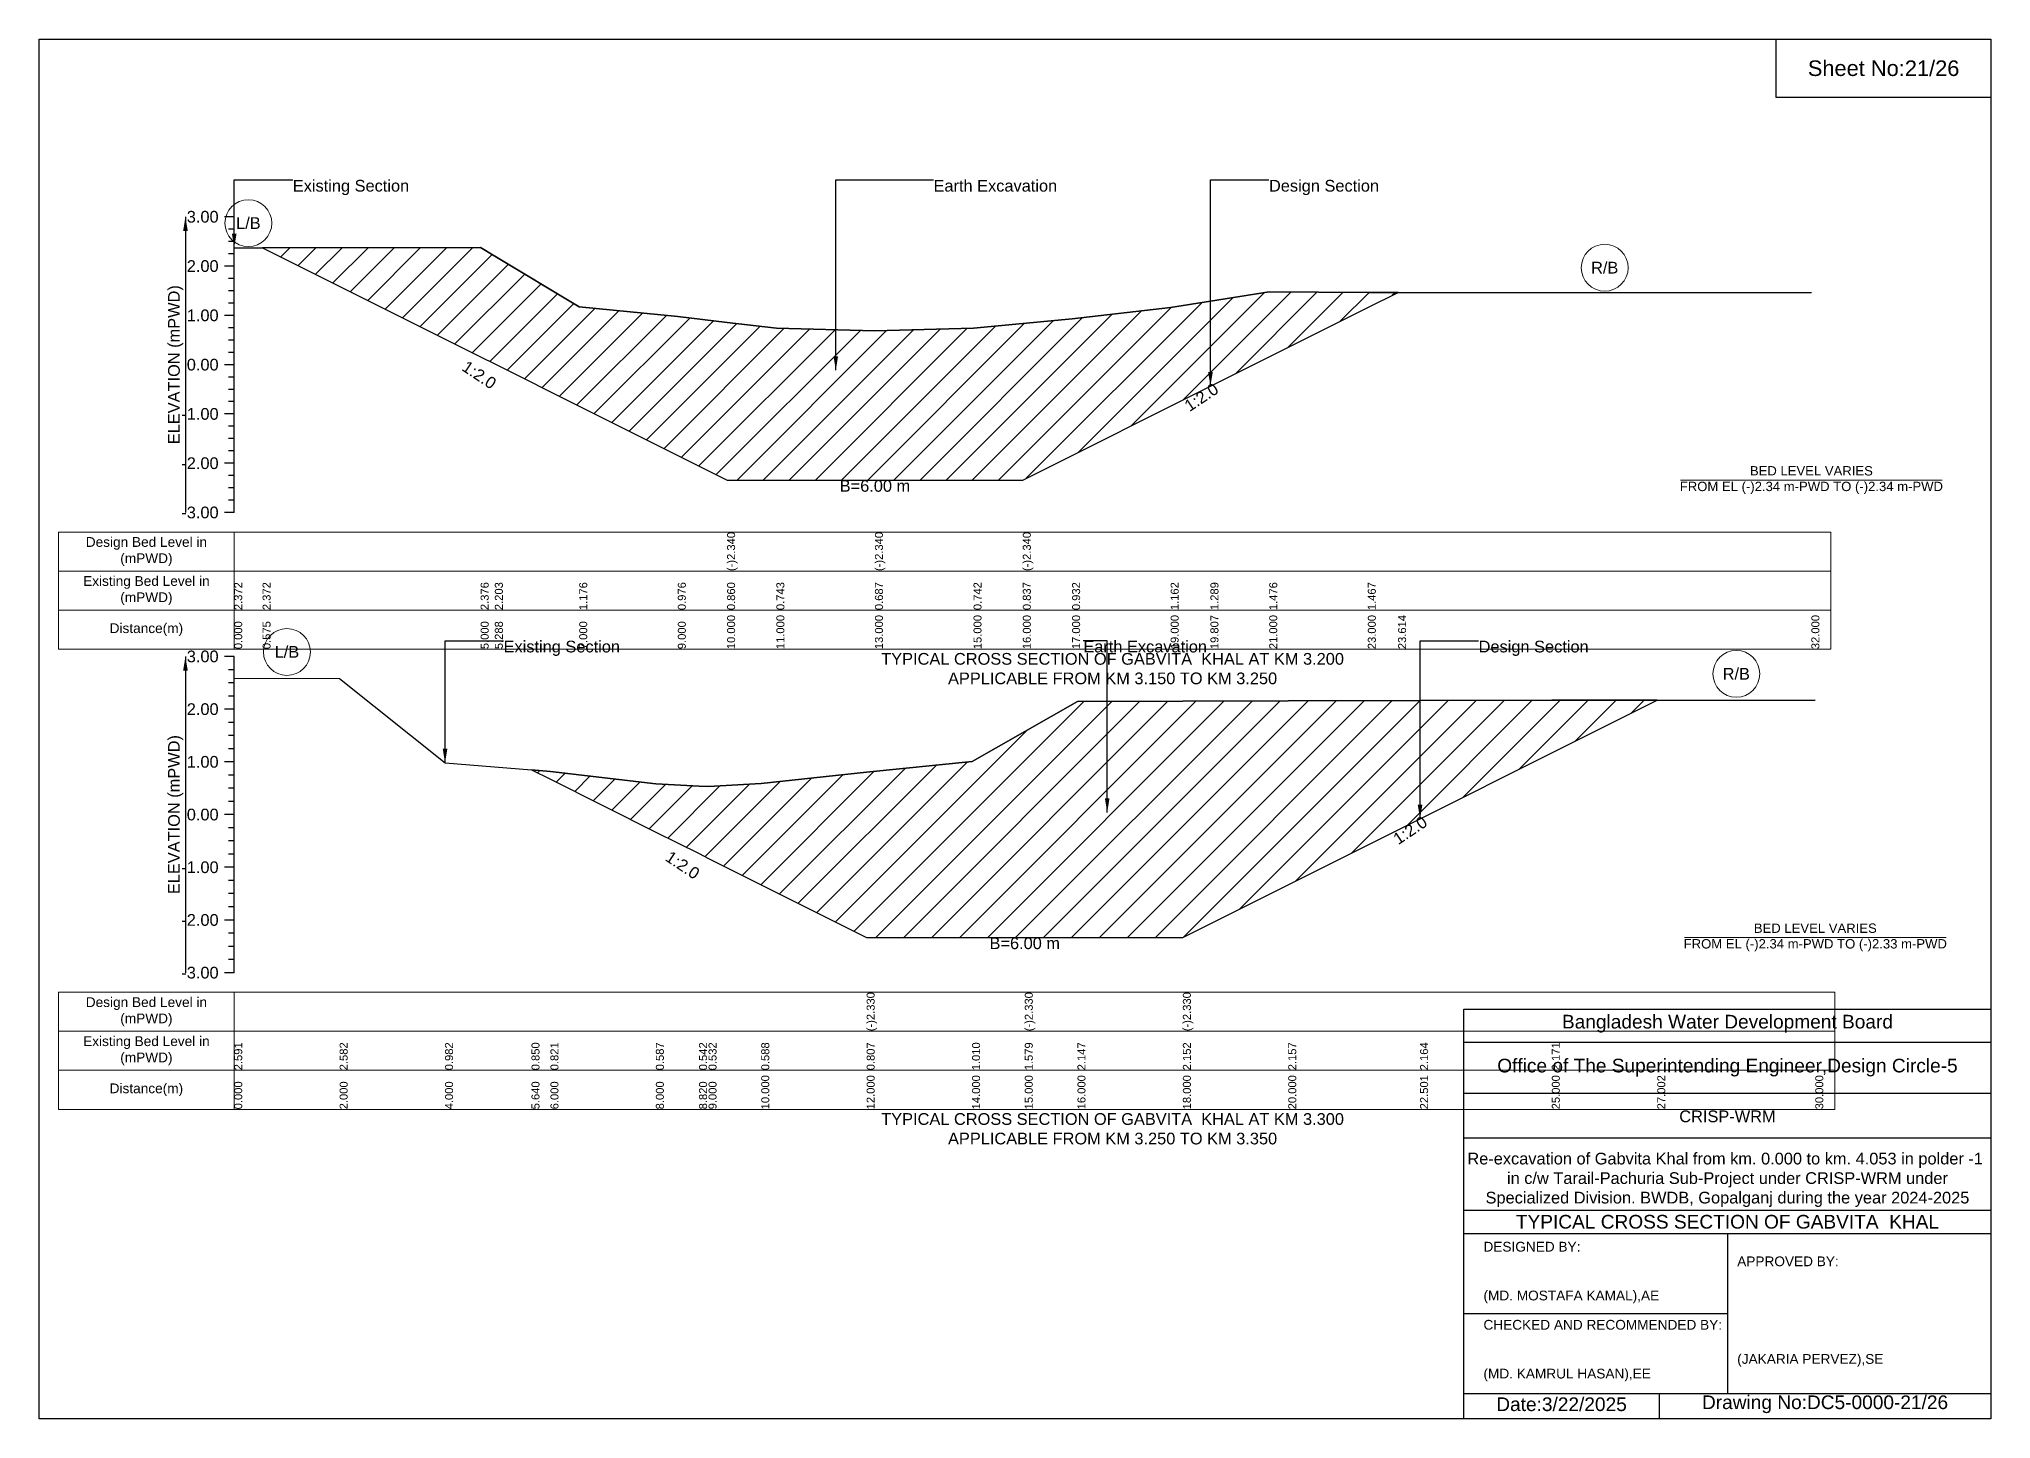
# Model space of a CAD drawing. Header units: feet. Extents: x 91000 to 358000, y -5687 to 0.
# Drawn here: x 300000 to 308000, y -5656 to 0 of the extents above; entities that cross this region are included whole.
import ezdxf

# ---------------------------------------------------------------- set-up
doc = ezdxf.new("R2010")
doc.units = ezdxf.units.FT
doc.header["$LTSCALE"] = 7
doc.header["$MEASUREMENT"] = 0
for name, color, linetype, lineweight in [('Cross section Data Border', 7, 'Continuous', 9), ('Cross Section Labels', 7, 'Continuous', 9), ('Existing_Bed_Level for Xsection', 7, 'Continuous', 25)]:
    doc.layers.add(name, color=color, linetype=linetype, lineweight=lineweight)
doc.styles.get("Standard").update_dxf_attribs({"font": 'arial.ttf'})
doc.dimstyles.get("Standard").update_dxf_attribs({"dimtxt": 0.18, "dimasz": 0.18, "dimexe": 0.18, "dimexo": 0.0625, "dimgap": 0.09, "dimtad": 0, "dimtih": 1, "dimtoh": 1, "dimdec": 4, "dimzin": 0, "dimdsep": 46, "dimtxsty": 'Standard', "dimcen": 0.09, "dimadec": 0, "dimazin": 0, "dimtfac": 1, "dimtdec": 4, "dimtofl": 0, "dimtmove": 0, "dimatfit": 3, "dimfxl": 1, "dimtolj": 1, "dimtzin": 0, "dimarcsym": 0})

msp = doc.modelspace()

# ---------------------------------------------------------------- hatches: boundary and pattern name
at = {"layer": 'Existing_Bed_Level for Xsection'}
h = msp.add_hatch(dxfattribs=at)
h.set_pattern_fill('ANSI31', color=256, scale=606, style=0)
h.paths.add_polyline_path([(300916.2, -855.5), (301810, -1302.5), (301868.1, -1331.5), (302214, -1504.5), (302618, -1706.5), (302820, -1807.5), (303022, -1807.5), (303426, -1807.5), (303830, -1807.5), (304032, -1807.5), (304234, -1706.5), (304638, -1504.5), (304801, -1422.9), (305042, -1302.5), (305446, -1100.5), (305570, -1038.4), (305446, -1038.4), (305042, -1036.6), (304801, -1074.5), (304638, -1100), (304234, -1146.5), (304032, -1165.7), (303830, -1184.9), (303426, -1196), (303022, -1184.7), (302820, -1161.2), (302618, -1137.6), (302214, -1097.2), (301868.1, -889.7), (301810, -854.8)])
h = msp.add_hatch(dxfattribs=at)
h.set_pattern_fill('ANSI31', color=256, scale=648, style=0)
h.paths.add_polyline_path([(302018.3, -2995.3), (302096, -3034.2), (302528, -3250.2), (302705.1, -3338.8), (302744, -3358.2), (302960, -3466.2), (303392, -3682.2), (303824, -3682.2), (304040, -3682.2), (304256, -3682.2), (304688, -3682.2), (305120, -3466.2), (305660.2, -3196.1), (306200, -2926.2), (306632.4, -2710), (306200, -2710), (305660.2, -2711.5), (305120, -2713), (304688, -2714.1), (304256, -2715.2), (304040, -2838), (303824, -2960.8), (303392, -3004.6), (302960, -3051.9), (302744, -3064), (302705.1, -3061.9), (302528, -3052.1), (302096, -3001.6)])

# ---------------------------------------------------------------- linework, layer by layer
for points in [[(300000, 0), (308000, 0), (308000, -5656), (300000, -5656)], [(307120, 0), (308000, 0), (308000, -240), (307120, -240)]]:
    msp.add_lwpolyline(points, close=True)
for points in [[(305840, -5656), (305840, -3976), (308000, -3976)], [(305840, -4112), (308000, -4112)], [(305840, -4320), (308000, -4320)], [(305840, -4504), (308000, -4504)], [(305840, -4800), (308000, -4800)], [(305840, -4896), (308000, -4896)], [(306920, -4896), (306920, -5552)], [(305840, -5224), (306920, -5224)], [(305840, -5552), (308000, -5552)], [(306640, -5552), (306640, -5656)]]:
    msp.add_lwpolyline(points)
at = {"layer": 'Cross section Data Border'}
for points in [[(300080, -2020.8), (307344, -2020.8), (307344, -2500.8), (300080, -2500.8)], [(300080, -3906.9), (307360, -3906.9), (307360, -4386.9), (300080, -4386.9)]]:
    msp.add_lwpolyline(points, close=True, dxfattribs=at)
for points in [[(300800, -2020.8), (300800, -2500.8)], [(300080, -2180.8), (307344, -2180.8)], [(300080, -2340.8), (307344, -2340.8)], [(300800, -3906.9), (300800, -4386.9)], [(300080, -4066.9), (307360, -4066.9)], [(300080, -4226.9), (307360, -4226.9)]]:
    msp.add_lwpolyline(points, dxfattribs=at)
at = {"layer": 'Cross Section Labels'}
for points in [[(306728.2, -1807.5), (307799.8, -1807.5)], [(306744.2, -3682.2), (307815.8, -3682.2)]]:
    msp.add_lwpolyline(points, dxfattribs=at)
for centre in [(300858.1, -754.6), (306417, -937.4), (301016, -2512.2), (306956.2, -2602)]:
    msp.add_circle(centre, 96, dxfattribs=at)
at = {"layer": 'Existing_Bed_Level for Xsection'}
for points in [[(300800, -728.8), (300760, -728.8)], [(300800, -779.3), (300776, -779.3)], [(300800, -1940.8), (300800, -1738.8), (300800, -1536.8), (300800, -1334.8), (300800, -1132.8), (300800, -930.8), (300800, -728.8)], [(300800, -829.8), (300776, -829.8)], [(300800, -855.6), (300916.2, -855.5), (301810, -854.8), (301868.1, -889.7), (302214, -1097.2), (302618, -1137.6), (302820, -1161.2), (302820, -1161.2), (303022, -1184.7), (303426, -1196), (303426, -1196), (303830, -1184.9), (304032, -1165.7), (304032, -1165.7), (304234, -1146.5), (304638, -1100), (304801, -1074.5), (305042, -1036.6), (305446, -1038.4), (305570, -1038.4), (307264, -1038.4)], [(300800, -930.8), (300760, -930.8)], [(300800, -880.3), (300776, -880.3)], [(300800, -981.3), (300776, -981.3)], [(300800, -1031.8), (300776, -1031.8)], [(300800, -1082.3), (300776, -1082.3)], [(300800, -1132.8), (300760, -1132.8)], [(300800, -1183.3), (300776, -1183.3)], [(300800, -1233.8), (300776, -1233.8)], [(300800, -1334.8), (300760, -1334.8)], [(300800, -1284.3), (300776, -1284.3)], [(300800, -1385.3), (300776, -1385.3)], [(300800, -1435.8), (300776, -1435.8)], [(300800, -1486.3), (300776, -1486.3)], [(300800, -1536.8), (300760, -1536.8)], [(300800, -1587.3), (300776, -1587.3)], [(300800, -1637.8), (300776, -1637.8)], [(300800, -1738.8), (300760, -1738.8)], [(300800, -1688.3), (300776, -1688.3)], [(300800, -1789.3), (300776, -1789.3)], [(300800, -1839.8), (300776, -1839.8)], [(300800, -1890.3), (300776, -1890.3)], [(300800, -1940.8), (300760, -1940.8)], [(300800, -2530.9), (300760, -2530.9)], [(300800, -3826.9), (300800, -3610.9), (300800, -3394.9), (300800, -3178.9), (300800, -2962.9), (300800, -2746.9), (300800, -2530.9)], [(300800, -2584.9), (300776, -2584.9)], [(300800, -2638.9), (300776, -2638.9)], [(300800, -2619.3), (301232, -2621.2), (301664, -2966.8), (302018.3, -2995.3), (302096, -3001.6), (302528, -3052.1), (302705.1, -3061.9), (302744, -3064), (302960, -3051.9), (303392, -3004.6), (303392, -3004.6), (303824, -2960.8), (304040, -2838), (304040, -2838), (304256, -2715.2), (304688, -2714.1), (304688, -2714.1), (305120, -2713), (305660.2, -2711.5), (306200, -2710), (306632.4, -2710), (307280, -2710)], [(300800, -2692.9), (300776, -2692.9)], [(300800, -2746.9), (300760, -2746.9)], [(300800, -2800.9), (300776, -2800.9)], [(300800, -2854.9), (300776, -2854.9)], [(300800, -2908.9), (300776, -2908.9)], [(300800, -2962.9), (300760, -2962.9)], [(300800, -3016.9), (300776, -3016.9)], [(300800, -3070.9), (300776, -3070.9)], [(300800, -3178.9), (300760, -3178.9)], [(300800, -3124.9), (300776, -3124.9)], [(300800, -3232.9), (300776, -3232.9)], [(300800, -3286.9), (300776, -3286.9)], [(300800, -3340.9), (300776, -3340.9)], [(300800, -3394.9), (300760, -3394.9)], [(300800, -3448.9), (300776, -3448.9)], [(300800, -3502.9), (300776, -3502.9)], [(300800, -3556.9), (300776, -3556.9)], [(300800, -3610.9), (300760, -3610.9)], [(300800, -3664.9), (300776, -3664.9)], [(300800, -3718.9), (300776, -3718.9)], [(300800, -3826.9), (300760, -3826.9)], [(300800, -3772.9), (300776, -3772.9)]]:
    msp.add_lwpolyline(points, dxfattribs=at)
for points in [[(300916.2, -855.5), (301810, -1302.5), (301868.1, -1331.5), (302214, -1504.5), (302618, -1706.5), (302820, -1807.5), (302820, -1807.5), (303022, -1807.5), (303426, -1807.5), (303426, -1807.5), (303830, -1807.5), (304032, -1807.5), (304032, -1807.5), (304234, -1706.5), (304638, -1504.5), (304801, -1422.9), (305042, -1302.5), (305446, -1100.5), (305570, -1038.4), (305446, -1038.4), (305042, -1036.6), (304801, -1074.5), (304638, -1100), (304234, -1146.5), (304032, -1165.7), (304032, -1165.7), (303830, -1184.9), (303426, -1196), (303426, -1196), (303022, -1184.7), (302820, -1161.2), (302820, -1161.2), (302618, -1137.6), (302214, -1097.2), (301868.1, -889.7), (301810, -854.8)], [(302018.3, -2995.3), (302096, -3034.2), (302528, -3250.2), (302705.1, -3338.8), (302744, -3358.2), (302960, -3466.2), (303392, -3682.2), (303392, -3682.2), (303824, -3682.2), (304040, -3682.2), (304040, -3682.2), (304256, -3682.2), (304688, -3682.2), (304688, -3682.2), (305120, -3466.2), (305660.2, -3196.1), (306200, -2926.2), (306632.4, -2710), (306632.4, -2710), (306632.4, -2710), (306200, -2710), (305660.2, -2711.5), (305120, -2713), (304688, -2714.1), (304688, -2714.1), (304256, -2715.2), (304040, -2838), (304040, -2838), (303824, -2960.8), (303392, -3004.6), (303392, -3004.6), (302960, -3051.9), (302744, -3064), (302705.1, -3061.9), (302528, -3052.1), (302096, -3001.6)]]:
    msp.add_lwpolyline(points, close=True, dxfattribs=at)

# ---------------------------------------------------------------- texts
at = {"attachment_point": 5}
for s, insert, char_height in [('Sheet No:21/26', (307560, -120), 64), ('Bangladesh Water Development Board', (306920, -4036), 56), ('Office of The Superintending Engineer,Design Circle-5', (306920, -4216), 56)]:
    msp.add_mtext(s, dxfattribs=dict(at, insert=insert, char_height=char_height))
for s, insert, char_height, width, attachment_point in [('CRISP-WRM', (306920, -4416), 48, 2240, 5), ('Re-excavation of Gabvita Khal from km. 0.000 to km. 4.053 in polder -1  in c/w Tarail-Pachuria Sub-Project under CRISP-WRM under Specialized Division. BWDB, Gopalganj during the year 2024-2025', (306920, -4676), 48, 2160, 5), ('TYPICAL CROSS SECTION OF GABVITA  KHAL', (306920, -4848), 56, 2240, 5), ('DESIGNED BY:^J^J^J(MD. MOSTAFA KAMAL),AE', (305920, -5056), 40, 1120, 4), ('APPROVED BY:^J^J^J^J^J^J(JAKARIA PERVEZ),SE', (306960, -5216), 40, 1120, 4), ('CHECKED AND RECOMMENDED BY:^J^J^J(MD. KAMRUL HASAN),EE', (305920, -5376), 40, 1120, 4), ('Date:3/22/2025 ', (306240, -5596), 56, 1120, 5), ('Drawing No:DC5-0000-21/26', (307320, -5596), 56, 1760, 5)]:
    msp.add_mtext(s, dxfattribs=dict(insert=insert, char_height=char_height, width=width, attachment_point=attachment_point))
at = {"layer": 'Cross section Data Border', "char_height": 40, "width": 640, "attachment_point": 5}
for s, insert in [('Design Bed Level in (mPWD)', (300440, -2100.8)), ('Existing Bed Level in (mPWD)', (300440, -2260.8)), ('Distance(m)', (300440, -2420.8)), ('Design Bed Level in (mPWD)', (300440, -3986.9)), ('Existing Bed Level in (mPWD)', (300440, -4146.9)), ('Distance(m)', (300440, -4306.9))]:
    msp.add_mtext(s, dxfattribs=dict(at, insert=insert))
at = {"layer": 'Cross Section Labels'}
for s, insert, char_height, attachment_point in [('Existing Section', (301040, -577.3), 48, 1), ('Earth Excavation', (303666, -577.3), 48, 1), ('Design Section', (305041, -577.3), 48, 1), ('L/B', (300858.1, -754.6), 48, 5), ('R/B', (306417, -937.4), 48, 5), ('BED LEVEL VARIES ^JFROM EL (-)2.34 m-PWD TO (-)2.34 m-PWD', (307264, -1807.5), 38.4, 5), ('B=6.00 m', (303426, -1807.5), 48, 2), ('Existing Section', (301904, -2466.1), 48, 1), ('Earth Excavation', (304280, -2466.1), 48, 1), ('Design Section', (305900.2, -2466.1), 48, 1), ('L/B', (301016, -2512.2), 48, 5), ('TYPICAL CROSS SECTION OF GABVITA  KHAL AT KM 3.200^JAPPLICABLE FROM KM 3.150 TO KM 3.250', (304400, -2580.8), 48, 5), ('R/B', (306956.2, -2602), 48, 5), ('BED LEVEL VARIES ^JFROM EL (-)2.34 m-PWD TO (-)2.33 m-PWD', (307280, -3682.2), 38.4, 5), ('B=6.00 m', (304040, -3682.2), 48, 2), ('TYPICAL CROSS SECTION OF GABVITA  KHAL AT KM 3.300^JAPPLICABLE FROM KM 3.250 TO KM 3.350', (304400, -4466.9), 48, 5)]:
    msp.add_mtext(s, dxfattribs=dict(at, insert=insert, char_height=char_height, attachment_point=attachment_point))
at = {"layer": 'Cross Section Labels', "char_height": 48, "attachment_point": 2}
for insert, rotation in [((301817.6, -1356.7), 326.30993), ((304750.5, -1448.2), 33.69007), ((305606.2, -3223.1), 33.69007), ((302651.1, -3365.8), 326.30993)]:
    msp.add_mtext('1:2.0', dxfattribs=dict(at, insert=insert, rotation=rotation))
at = {"layer": 'Existing_Bed_Level for Xsection', "char_height": 48, "attachment_point": 6}
for s, insert in [('3.00', (300736, -728.8)), ('2.00', (300736, -930.8)), ('1.00', (300736, -1132.8)), ('0.00', (300736, -1334.8)), ('-1.00', (300736, -1536.8)), ('-2.00', (300736, -1738.8)), ('-3.00', (300736, -1940.8)), ('3.00', (300736, -2530.9)), ('2.00', (300736, -2746.9)), ('1.00', (300736, -2962.9)), ('0.00', (300736, -3178.9)), ('-1.00', (300736, -3394.9)), ('-2.00', (300736, -3610.9)), ('-3.00', (300736, -3826.9))]:
    msp.add_mtext(s, dxfattribs=dict(at, insert=insert))
at = {"layer": 'Existing_Bed_Level for Xsection', "rotation": 90}
for s, insert, char_height, attachment_point in [('ELEVATION (mPWD)', (300560, -1334.8), 48, 5), ('(-)2.340', (302820, -2180.8), 32.8, 1), ('(-)2.340', (303426, -2180.8), 32.8, 1), ('(-)2.340', (304032, -2180.8), 32.8, 1), ('2.372', (300800, -2340.8), 32.8, 1), ('2.372', (300916.2, -2340.8), 32.8, 1), ('2.376', (301810, -2340.8), 32.8, 1), ('2.203', (301868.1, -2340.8), 32.8, 1), ('1.176', (302214, -2340.8), 32.8, 1), ('0.976', (302618, -2340.8), 32.8, 1), ('0.860', (302820, -2340.8), 32.8, 1), ('0.743', (303022, -2340.8), 32.8, 1), ('0.687', (303426, -2340.8), 32.8, 1), ('0.742', (303830, -2340.8), 32.8, 1), ('0.837', (304032, -2340.8), 32.8, 1), ('0.932', (304234, -2340.8), 32.8, 1), ('1.162', (304638, -2340.8), 32.8, 1), ('1.289', (304801, -2340.8), 32.8, 1), ('1.476', (305042, -2340.8), 32.8, 1), ('1.467', (305446, -2340.8), 32.8, 1), ('0.000', (300800, -2500.8), 32.8, 1), ('0.575', (300916.2, -2500.8), 32.8, 1), ('5.000', (301810, -2500.8), 32.8, 1), ('5.288', (301868.1, -2500.8), 32.8, 1), ('7.000', (302214, -2500.8), 32.8, 1), ('9.000', (302618, -2500.8), 32.8, 1), ('10.000', (302820, -2500.8), 32.8, 1), ('11.000', (303022, -2500.8), 32.8, 1), ('13.000', (303426, -2500.8), 32.8, 1), ('15.000', (303830, -2500.8), 32.8, 1), ('16.000', (304032, -2500.8), 32.8, 1), ('17.000', (304234, -2500.8), 32.8, 1), ('19.000', (304638, -2500.8), 32.8, 1), ('19.807', (304801, -2500.8), 32.8, 1), ('21.000', (305042, -2500.8), 32.8, 1), ('23.000', (305446, -2500.8), 32.8, 1), ('23.614', (305570, -2500.8), 32.8, 1), ('32.000', (307264, -2500.8), 32.8, 1), ('ELEVATION (mPWD)', (300560, -3178.9), 48, 5), ('(-)2.330', (303392, -4066.9), 32.8, 1), ('(-)2.330', (304040, -4066.9), 32.8, 1), ('(-)2.330', (304688, -4066.9), 32.8, 1), ('2.591', (300800, -4226.9), 32.8, 1), ('2.582', (301232, -4226.9), 32.8, 1), ('0.982', (301664, -4226.9), 32.8, 1), ('0.850', (302018.3, -4226.9), 32.8, 1), ('0.821', (302096, -4226.9), 32.8, 1), ('0.587', (302528, -4226.9), 32.8, 1), ('0.542', (302705.1, -4226.9), 32.8, 1), ('0.532', (302744, -4226.9), 32.8, 1), ('0.588', (302960, -4226.9), 32.8, 1), ('0.807', (303392, -4226.9), 32.8, 1), ('1.010', (303824, -4226.9), 32.8, 1), ('1.579', (304040, -4226.9), 32.8, 1), ('2.147', (304256, -4226.9), 32.8, 1), ('2.152', (304688, -4226.9), 32.8, 1), ('2.157', (305120, -4226.9), 32.8, 1), ('2.164', (305660.2, -4226.9), 32.8, 1), ('2.171', (306200, -4226.9), 32.8, 1), ('0.000', (300800, -4386.9), 32.8, 1), ('2.000', (301232, -4386.9), 32.8, 1), ('4.000', (301664, -4386.9), 32.8, 1), ('5.640', (302018.3, -4386.9), 32.8, 1), ('6.000', (302096, -4386.9), 32.8, 1), ('8.000', (302528, -4386.9), 32.8, 1), ('8.820', (302705.1, -4386.9), 32.8, 1), ('9.000', (302744, -4386.9), 32.8, 1), ('10.000', (302960, -4386.9), 32.8, 1), ('12.000', (303392, -4386.9), 32.8, 1), ('14.000', (303824, -4386.9), 32.8, 1), ('15.000', (304040, -4386.9), 32.8, 1), ('16.000', (304256, -4386.9), 32.8, 1), ('18.000', (304688, -4386.9), 32.8, 1), ('20.000', (305120, -4386.9), 32.8, 1), ('22.501', (305660.2, -4386.9), 32.8, 1), ('25.000', (306200, -4386.9), 32.8, 1), ('27.002', (306632.4, -4386.9), 32.8, 1), ('30.000', (307280, -4386.9), 32.8, 1)]:
    msp.add_mtext(s, dxfattribs=dict(at, insert=insert, char_height=char_height, attachment_point=attachment_point))

# ---------------------------------------------------------------- leaders
at = {"layer": 'Cross Section Labels', "annotation_type": 0, "has_hookline": 1, "hookline_direction": 0}
for points, text_width in [([(300800, -855.6), (300800, -577.3), (301039.9, -577.3)], 467.2), ([(303265.5, -1357.5), (303265.5, -577.3), (303665.9, -577.3)], 497), ([(304801, -1422.9), (304801, -577.3), (305040.9, -577.3)], 441.2), ([(301664, -2966.8), (301664, -2466.1), (301903.9, -2466.1)], 467.2), ([(304377.9, -3169.8), (304377.9, -2466.1), (304279.9, -2466.1)], 497), ([(305660.2, -3196.1), (305660.2, -2466.1), (305900.1, -2466.1)], 441.2)]:
    msp.add_leader(points, dimstyle='Standard', override={"dimasz": 57.6}, dxfattribs=dict(at, text_width=text_width))
at = {"layer": 'Existing_Bed_Level for Xsection'}
for points in [[(300600, -728.8), (300600, -1940.8)], [(300600, -2530.9), (300600, -3826.9)]]:
    msp.add_leader(points, dimstyle='Standard', override={"dimasz": 57.6}, dxfattribs=at)

doc.saveas('drawing.dxf')
